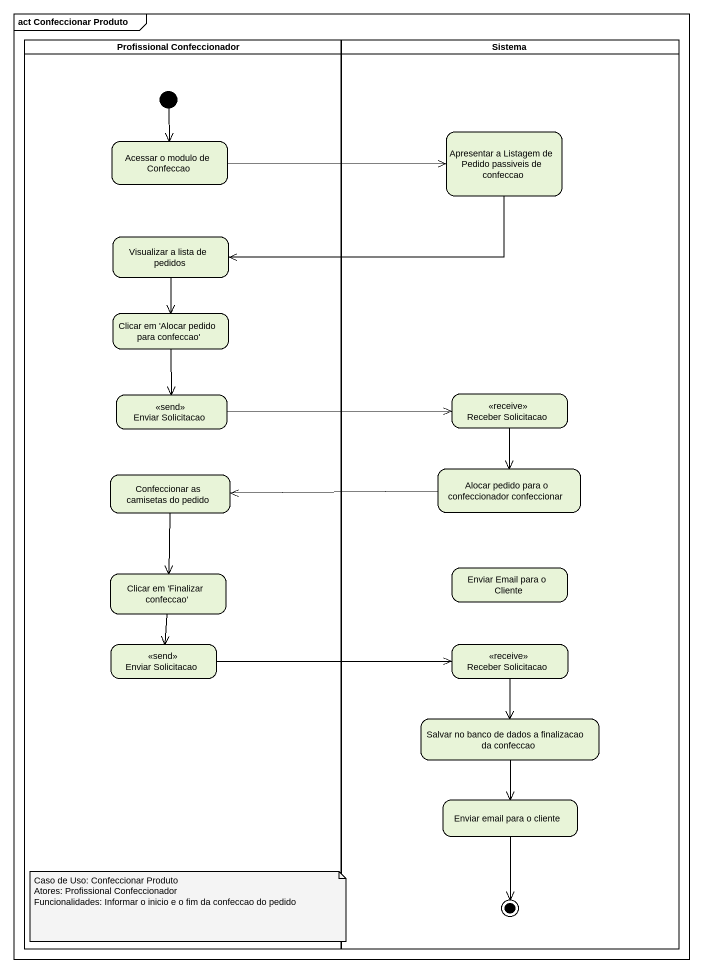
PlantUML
@startuml
mainframe act Confeccionar Produto
hide empty description
state "Profissional Confeccionador" as Profissional_Confeccionador <<partition>> {
  state "Acessar o modulo de Confeccao" as Acessar_o_modulo_de
  state "Visualizar a lista de pedidos" as Visualizar_a_lista_de
  state "Clicar em 'Alocar pedido para confeccao'" as Clicar_em_Alocar_pedido
  state "Enviar Solicitacao" as Enviar_Solicitacao <<send>>
  state "Confeccionar as camisetas do pedido" as Confeccionar_as_camisetas
  state "Clicar em 'Finalizar confeccao'" as Clicar_em_Finalizar
  state "Enviar Solicitacao" as Enviar_Solicitacao_2 <<send>>
  [*] --> Acessar_o_modulo_de
}
state Sistema <<partition>> {
  state "Apresentar a Listagem de Pedido passiveis de confeccao" as Apresentar_a_Listagem_de
  state "Receber Solicitacao" as Receber_Solicitacao <<receive>>
  state "Alocar pedido para o confeccionador confeccionar" as Alocar_pedido_para_o
  state "Enviar Email para o Cliente" as Enviar_Email_para_o_Cliente
  state "Receber Solicitacao" as Receber_Solicitacao_2 <<receive>>
  state "Salvar no banco de dados a finalizacao da confeccao" as Salvar_no_banco_de_dados_a
  state "Enviar email para o cliente" as Enviar_email_para_o_cliente
  Enviar_email_para_o_cliente --> [*]
}
Acessar_o_modulo_de -right-> Apresentar_a_Listagem_de
Apresentar_a_Listagem_de -left-> Visualizar_a_lista_de
Visualizar_a_lista_de --> Clicar_em_Alocar_pedido
Clicar_em_Alocar_pedido --> Enviar_Solicitacao
Enviar_Solicitacao -right-> Receber_Solicitacao
Receber_Solicitacao --> Alocar_pedido_para_o
Alocar_pedido_para_o -left-> Confeccionar_as_camisetas
Confeccionar_as_camisetas --> Clicar_em_Finalizar
Clicar_em_Finalizar --> Enviar_Solicitacao_2
Enviar_Solicitacao_2 -right-> Receber_Solicitacao_2
Receber_Solicitacao_2 --> Salvar_no_banco_de_dados_a
Salvar_no_banco_de_dados_a --> Enviar_email_para_o_cliente
note as N1
  Caso de Uso: Confeccionar Produto
  Atores: Profissional Confeccionador
  Funcionalidades: Informar o inicio e o fim da confeccao do pedido
end note
@enduml
